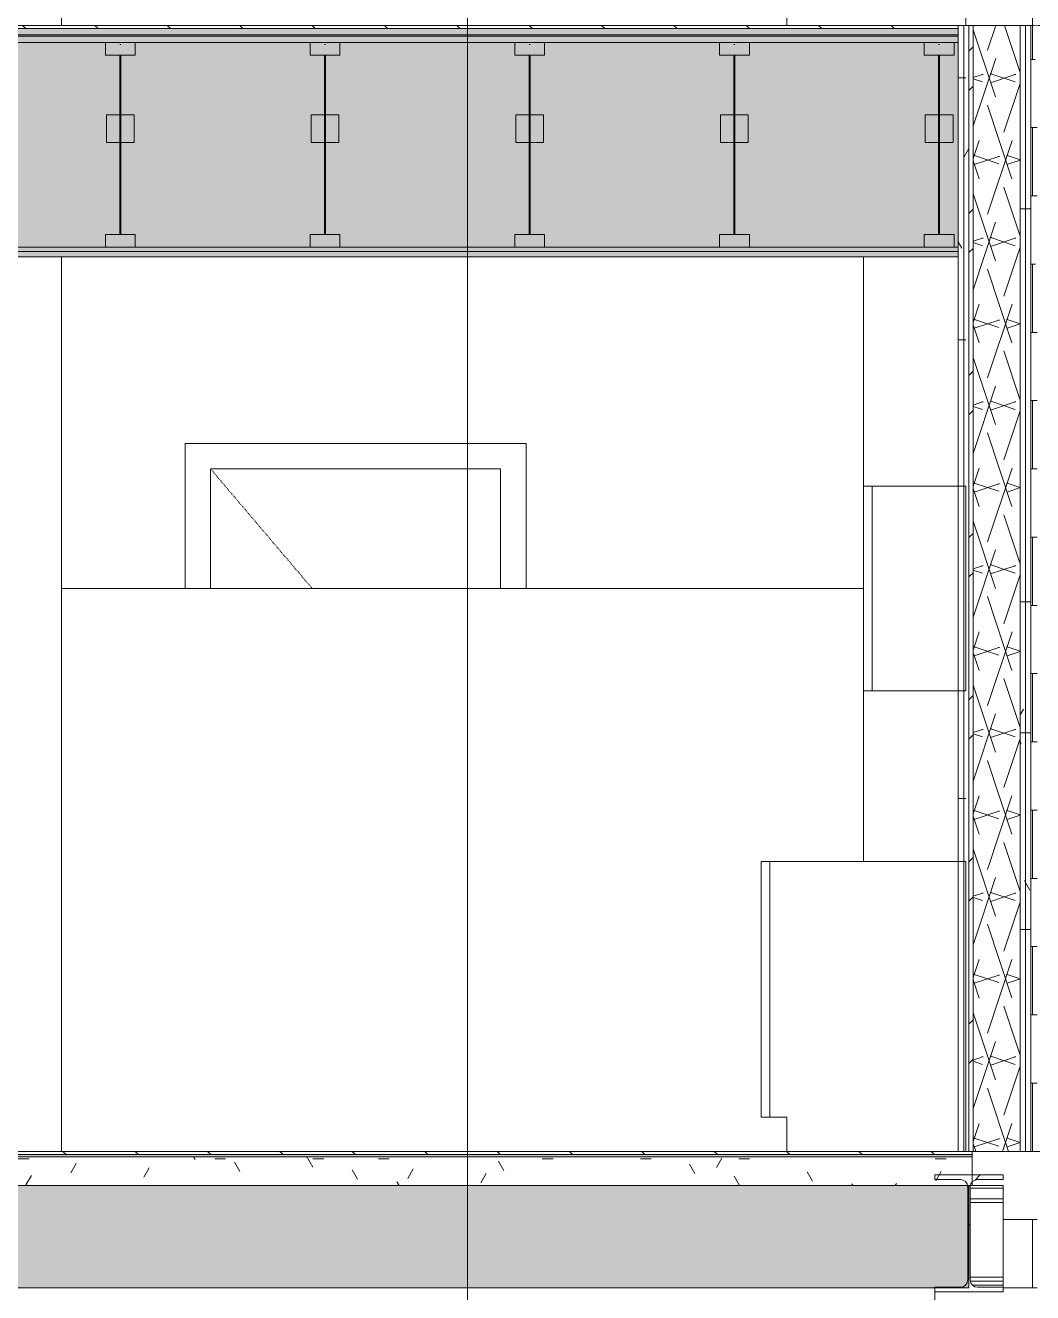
# Model space of a CAD drawing. Header units: inches. Extents: x -4168 to 1483, y -300 to 637.
# Drawn here: x -598.3 to -480.2, y 119.4 to 268 of the extents above; entities that cross this region are included whole.
import ezdxf

# ---------------------------------------------------------------- set-up
doc = ezdxf.new("R2010")
doc.units = ezdxf.units.IN
doc.header["$MEASUREMENT"] = 0
doc.linetypes.add('Dash 1_16_', pattern=[0.125, 0.0625, -0.0625])
doc.linetypes.add('Grid Line 1_2_', pattern=[0.875, 0.5, -0.125, 0.125, -0.125])
for name, color, linetype, lineweight in [('0-3', 55, 'Continuous', 9), ('0-5', 10, 'Continuous', 5), ('0-6', 253, 'Continuous', 9), ('A-DOOR-1', 253, 'Dash 1_16_', 9), ('A-DOOR-FRAM-2', 253, 'Continuous', 9), ('A-FLOR-2', 8, 'Continuous', 5), ('A-FLOR-3', 251, 'Continuous', 5), ('A-FLOR-7', 192, 'Continuous', 9), ('A-FLOR-LEVL-1', 51, 'Grid Line 1_2_', 9), ('A-FLOR-MCUT-2', 51, 'Continuous', 9), ('A-FLOR-PATT-1', 45, 'Continuous', 9), ('A-WALL-3', 9, 'Continuous', 9), ('A-WALL-5', 7, 'Continuous', 9), ('A-WALL-PATT-2', 45, 'Continuous', 9), ('A-WALL-PATT-3', 55, 'Continuous', 9), ('G-ANNO-SYMB', 111, 'Continuous', 9), ('I-WALL-3', 7, 'Continuous', 9), ('Q-CASE-1', 253, 'Continuous', 9), ('S-BEAM-1', 10, 'Continuous', 5), ('S-BEAM-2', 7, 'Continuous', 9), ('S-BEAM-3', 45, 'Continuous', 9), ('S-BEAM-4', 55, 'Continuous', 9), ('S-FNDN-2', 55, 'Continuous', 9)]:
    doc.layers.add(name, color=color, linetype=linetype, lineweight=lineweight)
pattern_1 = [(0, (-10964.796, 146.633), (30.72, 7.68), [1.267, -21.773, 1.267, -21.773, -122.88]), (0, (-10964.796, 146.633), (30.72, 7.68), [-46.08, 1.267, -44.813, 1.267, -21.773, -53.76]), (0, (-10964.796, 146.633), (30.72, 7.68), [-115.2, 1.267, -14.093, 1.267, -37.133]), (120, (-10953.276, 150.473), (-22.011075, 22.7643), [1.267, -21.773, 1.267, -21.773, -122.88]), (120, (-10953.276, 150.473), (-22.011075, 22.7643), [-46.08, 1.267, -44.813, 1.267, -21.773, -53.76]), (120, (-10953.276, 150.473), (-22.011075, 22.7643), [-115.2, 1.267, -14.093, 1.267, -37.133]), (240, (-10949.436, 165.833), (-8.708925, -30.4443), [1.267, -21.773, 1.267, -21.773, -122.88]), (240, (-10949.436, 165.833), (-8.708925, -30.4443), [-46.08, 1.267, -44.813, 1.267, -21.773, -53.76]), (240, (-10949.436, 165.833), (-8.708925, -30.4443), [-115.2, 1.267, -14.093, 1.267, -37.133])]
pattern_2 = [(45, (-10964.796, 146.633), (-9.50352, 9.50352), []), (45, (-10964.796, 161.033), (-9.50352, 9.50352), [])]
pattern_3 = [(135, (99.771, 146.633), (-4.24264, -4.24264), [])]
pattern_4 = [(0, (99.771, 146.633), (15.36, 3.84), [1.267, -10.253, 1.267, -10.253, -61.44]), (0, (99.771, 146.633), (15.36, 3.84), [-23.04, 1.267, -21.773, 1.267, -10.253, -26.88]), (0, (99.771, 146.633), (15.36, 3.84), [-57.6, 1.267, -6.413, 1.267, -17.933]), (120, (105.531, 148.553), (-11.005538, 11.38215), [1.267, -10.253, 1.267, -10.253, -61.44]), (120, (105.531, 148.553), (-11.005538, 11.38215), [-23.04, 1.267, -21.773, 1.267, -10.253, -26.88]), (120, (105.531, 148.553), (-11.005538, 11.38215), [-57.6, 1.267, -6.413, 1.267, -17.933]), (240, (107.451, 156.233), (-4.354462, -15.22215), [1.267, -10.253, 1.267, -10.253, -61.44]), (240, (107.451, 156.233), (-4.354462, -15.22215), [-23.04, 1.267, -21.773, 1.267, -10.253, -26.88]), (240, (107.451, 156.233), (-4.354462, -15.22215), [-57.6, 1.267, -6.413, 1.267, -17.933])]

# ---------------------------------------------------------------- blocks, each defined once
blk = doc.blocks.new('OD_CW_Base Cabinet - OD_CW_Base Cabinet-3857761-BUILDING SECTION - EAST_WEST AT RAMP - LOOKING SOUTH')
at = {"layer": 'Q-CASE-1'}
for p, q in [((-11576.55, 170), (-11576.55, 140)), ((-11575.55, 170), (-11576.55, 170)), ((-11575.55, 140), (-11575.55, 170)), ((-11575.55, 170), (-11575.55, 140)), ((-11552.55, 170), (-11575.55, 170)), ((-11552.55, 136), (-11552.55, 170)), ((-11576.55, 140), (-11575.55, 140)), ((-11575.55, 140), (-11573.55, 140)), ((-11573.55, 140), (-11573.55, 136)), ((-11573.55, 136), (-11552.55, 136))]:
    blk.add_line(p, q, dxfattribs=at)
blk = doc.blocks.new('OD_CW_Upper Cabinet - OD_CW_Upper Cabinet-3856836-BUILDING SECTION - EAST_WEST AT RAMP - LOOKING SOUTH')
at = {"layer": 'Q-CASE-1'}
for p, q in [((-11564.55, 214), (-11564.55, 190)), ((-11563.55, 214), (-11564.55, 214)), ((-11563.55, 190), (-11563.55, 214)), ((-11563.55, 214), (-11563.55, 190)), ((-11552.55, 214), (-11563.55, 214)), ((-11552.55, 190), (-11552.55, 214)), ((-11564.55, 190), (-11563.55, 190)), ((-11563.55, 190), (-11552.55, 190))]:
    blk.add_line(p, q, dxfattribs=at)
blk = doc.blocks.new('SWING - SINGLE - FLUSH - SWING - FLUSH - 2-10 x 6-8 - PRIVACY-V79-BUILDING SECTION - EAST_WEST AT RAMP - LOOKING SOUTH')
at = {"layer": 'A-DOOR-1'}
blk.add_line((-11641.11, 216), (-11629.21, 202), dxfattribs=at)
at = {"layer": 'A-DOOR-FRAM-2'}
for p, q in [((-11644.11, 219), (-11644.11, 202)), ((-11604.11, 219), (-11644.11, 219)), ((-11604.11, 202), (-11604.11, 219)), ((-11641.11, 202), (-11641.11, 216)), ((-11641.11, 216), (-11607.11, 216)), ((-11607.11, 216), (-11607.11, 202))]:
    blk.add_line(p, q, dxfattribs=at)
blk = doc.blocks.new('CTR - 1st Phase - Unit Layouts_rvt-2-BUILDING SECTION - EAST_WEST AT RAMP - LOOKING SOUTH')
at = {"layer": 'A-WALL-3'}
for p, q in [((-11658.61, 268), (-11658.61, 372.87)), ((-11658.61, 136), (-11658.61, 240.87)), ((-11564.55, 214), (-11564.55, 240.87)), ((-11564.55, 202), (-11658.61, 202)), ((-11564.55, 170), (-11564.55, 190))]:
    blk.add_line(p, q, dxfattribs=at)
at = {"layer": '0-6'}
for name, p in [('OD_CW_Base Cabinet - OD_CW_Base Cabinet-3857761-BUILDING SECTION - EAST_WEST AT RAMP - LOOKING SOUTH', (0, 132)), ('SWING - SINGLE - FLUSH - SWING - FLUSH - 2-10 x 6-8 - PRIVACY-V79-BUILDING SECTION - EAST_WEST AT RAMP - LOOKING SOUTH', (0, 0)), ('OD_CW_Upper Cabinet - OD_CW_Upper Cabinet-3856836-BUILDING SECTION - EAST_WEST AT RAMP - LOOKING SOUTH', (0, 0)), ('OD_CW_Base Cabinet - OD_CW_Base Cabinet-3857761-BUILDING SECTION - EAST_WEST AT RAMP - LOOKING SOUTH', (0, 0))]:
    blk.add_blockref(name, p, dxfattribs=at)
blk = doc.blocks.new('CTR - 1st Phase -Stairs _ Elevators_rvt-2-BUILDING SECTION - EAST_WEST AT RAMP - LOOKING SOUTH')
at = {"layer": 'A-WALL-PATT-2'}
h = blk.add_hatch(dxfattribs=at)
h.set_pattern_fill('FP_24', color=256, style=0, pattern_type=2)
h.set_pattern_definition(pattern_1)
h.paths.add_polyline_path([(-11552.81, 170), (-11552.81, 190), (-11553.44, 190), (-11553.44, 170)], flags=0)
h.paths.add_polyline_path([(-11553.44, 214), (-11552.81, 214), (-11552.81, 268), (-11553.44, 268), (-11553.44, 215.94)], flags=0)
h = blk.add_hatch(dxfattribs=at)
h.set_pattern_fill('FP_24', color=256, style=0, pattern_type=2)
h.set_pattern_definition(pattern_1)
h.paths.add_polyline_path([(-11552.36, 136), (-11552.19, 136), (-11552.19, 268), (-11552.81, 268), (-11552.81, 214), (-11552.55, 214), (-11552.55, 190), (-11552.81, 190), (-11552.81, 170), (-11552.55, 170), (-11552.55, 136)], flags=0)
h = blk.add_hatch(dxfattribs=at)
h.set_pattern_fill('FP_32', color=256, style=0, pattern_type=2)
h.set_pattern_definition(pattern_2)
h.paths.add_polyline_path([(-11551.69, 136), (-11551.69, 268), (-11552.19, 268), (-11552.19, 136), (-11551.81, 136)], flags=0)
h = blk.add_hatch(dxfattribs=at)
h.set_pattern_fill('FP_20', color=256, style=0, pattern_type=2)
h.set_pattern_definition([(161.57, (-10964.316, 147.113), (-3.8399538, -1.54e-05), [0, -27.322, 3.034, 0]), (18.43, (-10965.276, 147.113), (-3.8399538, 1.54e-05), [0, -27.322, 3.034, 0]), (108.43, (-10964.316, 147.113), (1.919622, -9.6005246), [9.106, -21.25]), (71.57, (-10965.276, 147.113), (1.919622, 9.6005246), [9.106, -21.25])])
h.paths.add_polyline_path([(-11550.65, 136), (-11546.19, 136), (-11546.19, 268), (-11551.69, 268), (-11551.69, 136)], flags=0)
h = blk.add_hatch(dxfattribs=at)
h.set_pattern_fill('FP_24', color=256, style=0, pattern_type=2)
h.set_pattern_definition(pattern_1)
h.paths.add_polyline_path([(-11545.56, 136), (-11545.56, 268), (-11546.19, 268), (-11546.19, 136), (-11545.72, 136)], flags=0)
h = blk.add_hatch(dxfattribs=at)
h.set_pattern_fill('FP_24', color=256, style=0, pattern_type=2)
h.set_pattern_definition(pattern_1)
h.paths.add_polyline_path([(-11544.94, 136), (-11544.94, 268), (-11545.56, 268), (-11545.56, 136)], flags=0)
at = {"layer": 'A-WALL-5'}
for p, q in [((-11552.81, 136), (-11552.81, 268)), ((-11552.19, 136), (-11552.19, 268)), ((-11551.69, 136), (-11551.69, 268)), ((-11546.19, 136), (-11546.19, 268)), ((-11545.56, 136), (-11545.56, 268))]:
    blk.add_line(p, q, dxfattribs=at)
at = {"layer": 'I-WALL-3'}
for p, q in [((-11544.94, 268), (-11553.44, 268)), ((-11553.44, 268), (-11553.44, 136)), ((-11544.94, 136), (-11544.94, 268)), ((-11553.44, 136), (-11544.94, 136))]:
    blk.add_line(p, q, dxfattribs=at)
blk = doc.blocks.new('TRUSS - 24_-2435598-BUILDING SECTION - EAST_WEST AT RAMP - LOOKING SOUTH')
at = {"layer": 'S-BEAM-2'}
for p, q in [((-11557.44, 266), (-11557.44, 264.5)), ((-11553.94, 266), (-11557.44, 266)), ((-11553.94, 264.5), (-11553.94, 266)), ((-11557.44, 264.5), (-11553.94, 264.5)), ((-11554.06, 257.51), (-11557.31, 257.51)), ((-11557.31, 257.51), (-11557.31, 254.26)), ((-11554.06, 254.26), (-11554.06, 257.51)), ((-11557.31, 254.26), (-11554.06, 254.26)), ((-11557.44, 243.5), (-11557.44, 242)), ((-11553.94, 243.5), (-11557.44, 243.5)), ((-11553.94, 242), (-11553.94, 243.5)), ((-11557.44, 242), (-11553.94, 242))]:
    blk.add_line(p, q, dxfattribs=at)
at = {"layer": 'S-BEAM-4'}
for p, q in [((-11555.63, 265.75), (-11555.75, 265.75)), ((-11555.75, 264.5), (-11555.75, 243.5)), ((-11555.63, 243.5), (-11555.63, 264.5))]:
    blk.add_line(p, q, dxfattribs=at)
blk = doc.blocks.new('034100 - Precast Structural Concrete - Solid Plank - 12_-2114952-BUILDING SECTION - EAST_WEST AT RAMP - LOOKING SOUTH')
at = {"layer": 'S-BEAM-4'}
for p, q in [((-11552.04, 131.69), (-11548.19, 131.69)), ((-11551.81, 132), (-11548.19, 132)), ((-11548.19, 132), (-11548.19, 131.69)), ((-11548.19, 131.69), (-11548.19, 130.43)), ((-11552.04, 130.43), (-11548.19, 130.43)), ((-11552.04, 130.03), (-11548.19, 130.03)), ((-11548.19, 130.43), (-11548.19, 130.03)), ((-11548.19, 130.03), (-11548.19, 121.26)), ((-11548.19, 121.26), (-11552.04, 121.26)), ((-11552, 120.79), (-11548.19, 120.79)), ((-11548.19, 121.26), (-11548.19, 120.79)), ((-11548.19, 120.79), (-11548.19, 120.31)), ((-11551.75, 120.31), (-11548.19, 120.31)), ((-11548.19, 120.31), (-11548.19, 120.07))]:
    blk.add_line(p, q, dxfattribs=at)
blk = doc.blocks.new('W-Wide Flange - W14X43-2393873-BUILDING SECTION - EAST_WEST AT RAMP - LOOKING SOUTH')
at = {"layer": 'S-BEAM-3'}
h = blk.add_hatch(dxfattribs=at)
h.set_pattern_fill('FP_32', color=256, style=0, pattern_type=2)
h.set_pattern_definition(pattern_2)
h.paths.add_polyline_path([(-11556.19, 119.54), (-11548.19, 119.54), (-11548.19, 120.07), (-11551.19, 120.07), (-11551.65, 120.22), (-11551.92, 120.49), (-11552.04, 120.92), (-11552.04, 132), (-11552.19, 132), (-11552.19, 120), (-11556.19, 120)], flags=0)
h.paths.add_polyline_path([(-11551.81, 132.4), (-11551.61, 132.6), (-11551.19, 132.71), (-11548.19, 132.71), (-11548.19, 133.24), (-11551.81, 133.24), (-11551.81, 132.52)], flags=0)
at = {"layer": 'S-BEAM-2'}
for p, q in [((-11548.19, 133.24), (-11556.19, 133.24)), ((-11556.19, 133.24), (-11556.19, 132.71)), ((-11556.19, 132.71), (-11553.19, 132.71)), ((-11551.19, 132.71), (-11548.19, 132.71)), ((-11548.19, 132.71), (-11548.19, 133.24)), ((-11552.34, 131.87), (-11552.34, 120.92)), ((-11552.04, 120.92), (-11552.04, 131.87)), ((-11553.19, 120.07), (-11556.19, 120.07)), ((-11556.19, 120.07), (-11556.19, 119.54)), ((-11556.19, 119.54), (-11548.19, 119.54)), ((-11548.19, 120.07), (-11551.19, 120.07)), ((-11548.19, 119.54), (-11548.19, 120.07))]:
    blk.add_line(p, q, dxfattribs=at)
for centre, start, end in [((-11553.19, 131.87), 360, 90), ((-11551.19, 131.87), 90, 180), ((-11553.19, 120.92), 270, 0), ((-11551.19, 120.92), 180, 270)]:
    blk.add_arc(centre, 0.845, start, end, dxfattribs=at)
blk = doc.blocks.new('CTR - 1st Phase - Structure_rvt-2-BUILDING SECTION - EAST_WEST AT RAMP - LOOKING SOUTH')
at = {"layer": 'A-WALL-PATT-3'}
h = blk.add_hatch(dxfattribs=at)
h.set_pattern_fill('FP_35', color=256, style=0, pattern_type=2)
h.set_pattern_definition([(0, (-11424.189, -168), (0, 8), []), (90, (-11424.189, -168), (-8, 8), [8, -8])])
h.paths.add_polyline_path([(-11544.19, 120), (-11544.19, 121.44), (-11544.36, 121.55), (-11544.48, 121.77), (-11544.48, 122.03), (-11544.36, 122.25), (-11544.19, 122.38), (-11544.19, 128.24), (-11544.36, 128.35), (-11544.48, 128.57), (-11544.48, 128.83), (-11544.44, 128.95), (-11544.44, 136), (-11544.19, 136), (-11544.19, 170.5), (-11544.25, 170.53), (-11544.25, 172), (-11544.19, 172), (-11544.19, 211.46), (-11544.36, 211.57), (-11544.48, 211.79), (-11544.48, 212.05), (-11544.36, 212.27), (-11544.19, 212.4), (-11544.19, 218.41), (-11544.36, 218.51), (-11544.48, 218.74), (-11544.48, 219), (-11544.36, 219.22), (-11544.19, 219.35), (-11544.19, 225.36), (-11544.36, 225.46), (-11544.48, 225.69), (-11544.48, 225.95), (-11544.36, 226.17), (-11544.19, 226.3), (-11544.19, 232.3), (-11544.36, 232.41), (-11544.48, 232.63), (-11544.48, 232.89), (-11544.36, 233.12), (-11544.19, 233.25), (-11544.19, 239.25), (-11544.36, 239.36), (-11544.48, 239.58), (-11544.48, 239.84), (-11544.36, 240.06), (-11544.19, 240.19), (-11544.19, 246.2), (-11544.36, 246.3), (-11544.48, 246.53), (-11544.48, 246.79), (-11544.36, 247.01), (-11544.19, 247.14), (-11544.19, 253.15), (-11544.36, 253.25), (-11544.48, 253.48), (-11544.48, 253.73), (-11544.36, 253.96), (-11544.19, 254.09), (-11544.19, 260.09), (-11544.36, 260.2), (-11544.48, 260.42), (-11544.48, 260.68), (-11544.44, 260.89), (-11544.44, 268), (-11544.19, 268), (-11544.19, 302.5), (-11544.25, 302.53), (-11544.25, 304), (-11544.19, 304), (-11544.19, 394.31), (-11544.94, 394.31), (-11544.94, 136), (-11551.81, 136), (-11551.81, 133.24), (-11548.19, 133.24), (-11548.19, 132.71), (-11551.19, 132.71), (-11551.61, 132.6), (-11551.81, 132.4), (-11551.81, 132), (-11548.19, 132), (-11548.19, 120), (-11545.72, 120)], flags=0)
at = {"layer": 'S-BEAM-1'}
blk.add_hatch(color=256, dxfattribs=at).paths.add_polyline_path([(-11777.96, 120), (-11552.19, 120), (-11552.19, 132), (-11777.96, 132)], flags=0)
at = {"layer": 'S-BEAM-2'}
for p, q in [((-11552.19, 132), (-11777.96, 132)), ((-11552.19, 120), (-11552.19, 132)), ((-11777.96, 120), (-11552.19, 120))]:
    blk.add_line(p, q, dxfattribs=at)
at = {"layer": 'S-FNDN-2'}
for p, q in [((-11556.19, 118.5), (-11556.19, 119.54)), ((-11548.19, 120), (-11544.19, 120))]:
    blk.add_line(p, q, dxfattribs=at)
at = {"layer": '0-3'}
for name, p in [('TRUSS - 24_-2435598-BUILDING SECTION - EAST_WEST AT RAMP - LOOKING SOUTH', (-96, 0)), ('TRUSS - 24_-2435598-BUILDING SECTION - EAST_WEST AT RAMP - LOOKING SOUTH', (-72, 0)), ('TRUSS - 24_-2435598-BUILDING SECTION - EAST_WEST AT RAMP - LOOKING SOUTH', (-48, 0)), ('TRUSS - 24_-2435598-BUILDING SECTION - EAST_WEST AT RAMP - LOOKING SOUTH', (-24, 0)), ('TRUSS - 24_-2435598-BUILDING SECTION - EAST_WEST AT RAMP - LOOKING SOUTH', (0, 0)), ('W-Wide Flange - W14X43-2393873-BUILDING SECTION - EAST_WEST AT RAMP - LOOKING SOUTH', (0, 0)), ('034100 - Precast Structural Concrete - Solid Plank - 12_-2114952-BUILDING SECTION - EAST_WEST AT RAMP - LOOKING SOUTH', (0, 0))]:
    blk.add_blockref(name, p, dxfattribs=at)

msp = doc.modelspace()

# ---------------------------------------------------------------- hatches: boundary and pattern name
at = {"layer": 'A-FLOR-2'}
h = msp.add_hatch(color=256, dxfattribs=at)
h.paths.add_polyline_path([(-640.8351, 266.75), (-488.8726, 266.75), (-488.8726, 266.875), (-1045.7726, 266.875), (-1045.7726, 266.75), (-643.8081, 266.75)], flags=0)
h.paths.add_polyline_path([(662.3851, 266.75), (1076.1274, 266.75), (1076.1274, 266.875), (-365.9976, 266.875), (-365.9976, 266.75), (134.9788, 266.75), (657.4561, 266.75)], flags=0)
msp.add_hatch(color=256, dxfattribs=at).paths.add_polyline_path([(-624.1726, 135.375), (-487.2476, 135.375), (-487.2476, 135.625), (-774.4226, 135.625), (-774.4226, 135.375), (-638.1726, 135.375)], flags=0)
at = {"layer": 'A-FLOR-3'}
h = msp.add_hatch(color=256, dxfattribs=at)
h.paths.add_polyline_path([(-589.5888, 241.5), (-488.8726, 241.5), (-488.8726, 242), (-682.6226, 242), (-682.6226, 241.5), (-594.0476, 241.5)], flags=0)
h.paths.add_polyline_path([(-1045.1476, 241.5), (-828.3726, 241.5), (-828.3726, 241.875), (-824.8726, 241.875), (-824.8726, 241.5), (-688.1226, 241.5), (-688.1226, 242), (-1045.7726, 242), (-1045.7726, 241.5)], flags=0)
h.paths.add_polyline_path([(-91.7566, 241.5), (1076.1274, 241.5), (1076.1274, 242), (-365.9976, 242), (-365.9976, 241.5), (-101.6147, 241.5)], flags=0)
at = {"layer": 'A-FLOR-PATT-1'}
h = msp.add_hatch(dxfattribs=at)
h.set_pattern_fill('FP_22', color=256, style=0, pattern_type=2)
h.set_pattern_definition(pattern_4)
h.paths.add_polyline_path([(-594.5178, 266.875), (-488.8726, 266.875), (-488.8726, 267.625), (-1045.7726, 267.6246), (-1045.7726, 266.875), (-604.3759, 266.875)], flags=0)
h.paths.add_polyline_path([(657.4561, 266.875), (1076.1274, 266.875), (1076.1274, 267.625), (-365.9976, 267.625), (-365.9976, 266.875), (647.598, 266.875)], flags=0)
h = msp.add_hatch(dxfattribs=at)
h.set_pattern_fill('FP_21', color=256, style=0, pattern_type=2)
h.set_pattern_definition(pattern_3)
h.paths.add_polyline_path([(-499.9851, 267.625), (-488.8726, 267.625), (-488.8726, 268), (-1045.1476, 268), (-1045.1476, 267.625), (-500.0543, 267.625)], flags=0)
h.paths.add_polyline_path([(662.3851, 267.625), (1075.5024, 267.625), (1075.5024, 268), (-365.9976, 268), (-365.9976, 267.625), (657.4561, 267.625)], flags=0)
h = msp.add_hatch(dxfattribs=at)
h.set_pattern_fill('FP_20', color=256, style=0, pattern_type=2)
h.set_pattern_definition([(161.57, (100.2508, 147.113), (-3.8399538, -1.54e-05), [0, -27.322, 3.034, 0]), (18.43, (99.2908, 147.113), (-3.8399538, 1.54e-05), [0, -27.322, 3.034, 0]), (108.43, (100.2508, 147.113), (1.919622, -9.6005246), [9.106, -21.25]), (71.57, (99.2908, 147.113), (1.919622, 9.6005246), [9.106, -21.25])])
h.paths.add_polyline_path([(-1045.7726, 242), (-488.8726, 242), (-488.8726, 266), (-1051.2726, 266), (-1051.2726, 242)], flags=0)
h.paths.add_polyline_path([(682.1013, 242), (1081.6274, 242), (1081.6274, 266), (-365.9976, 266), (-365.9976, 242), (677.1722, 242)], flags=0)
h = msp.add_hatch(dxfattribs=at)
h.set_pattern_fill('FP_23', color=256, style=0, pattern_type=2)
h.set_pattern_definition([(0, (99.771, 146.633), (0, 4.798), []), (315, (99.7708, 146.633), (4.798427, 0), [6.786, -6.786]), (45, (99.7708, 146.633), (4.798427, 0), [6.786, -6.786])])
h.paths.add_polyline_path([(-767.9976, 266), (-488.8726, 266), (-488.8726, 266.75), (-1045.7726, 266.75), (-1045.7726, 266), (-801.9976, 266)], flags=0)
h.paths.add_polyline_path([(916.5089, 266), (1076.1274, 266), (1076.1274, 266.75), (-365.9976, 266.75), (-365.9976, 266), (913.7657, 266)], flags=0)
h = msp.add_hatch(dxfattribs=at)
h.set_pattern_fill('FP_24', color=256, style=0, pattern_type=2)
h.set_pattern_definition([(0, (99.771, 146.633), (30.72, 7.68), [1.267, -21.773, 1.267, -21.773, -122.88]), (0, (99.771, 146.633), (30.72, 7.68), [-46.08, 1.267, -44.813, 1.267, -21.773, -53.76]), (0, (99.771, 146.633), (30.72, 7.68), [-115.2, 1.267, -14.093, 1.267, -37.133]), (120, (111.291, 150.473), (-22.011075, 22.7643), [1.267, -21.773, 1.267, -21.773, -122.88]), (120, (111.291, 150.473), (-22.011075, 22.7643), [-46.08, 1.267, -44.813, 1.267, -21.773, -53.76]), (120, (111.291, 150.473), (-22.011075, 22.7643), [-115.2, 1.267, -14.093, 1.267, -37.133]), (240, (115.131, 165.833), (-8.708925, -30.4443), [1.267, -21.773, 1.267, -21.773, -122.88]), (240, (115.131, 165.833), (-8.708925, -30.4443), [-46.08, 1.267, -44.813, 1.267, -21.773, -53.76]), (240, (115.131, 165.833), (-8.708925, -30.4443), [-115.2, 1.267, -14.093, 1.267, -37.133])])
h.paths.add_polyline_path([(-1045.1476, 240.875), (-828.3726, 240.875), (-828.3726, 241.5), (-1045.1476, 241.5)], flags=0)
h.paths.add_polyline_path([(-491.0082, 240.875), (-488.8726, 240.875), (-488.8726, 241.5), (-682.6226, 241.5), (-682.6226, 240.875), (-495.6101, 240.875)], flags=0)
h.paths.add_polyline_path([(-824.8726, 240.875), (-688.1226, 240.875), (-688.1226, 241.5), (-824.8726, 241.5), (-824.8726, 241.2525)], flags=0)
h.paths.add_polyline_path([(-365.9976, 240.875), (1075.5024, 240.875), (1075.5024, 241.5), (-365.9976, 241.5)], flags=0)
h = msp.add_hatch(dxfattribs=at)
h.set_pattern_fill('FP_21', color=256, style=0, pattern_type=2)
h.set_pattern_definition(pattern_3)
h.paths.add_polyline_path([(-774.4226, 135.625), (-487.2476, 135.625), (-487.2476, 136), (-774.4226, 136)], flags=0)
h = msp.add_hatch(dxfattribs=at)
h.set_pattern_fill('FP_22', color=256, style=0, pattern_type=2)
h.set_pattern_definition(pattern_4)
h.paths.add_polyline_path([(-718.6226, 132), (-487.2476, 132), (-487.2476, 135.375), (-774.4226, 135.375), (-774.4226, 132), (-742.3888, 132)], flags=0)

# ---------------------------------------------------------------- linework, layer by layer
at = {"layer": 'A-FLOR-7'}
for p, q in [((-488.8726, 268), (-1045.1476, 268)), ((-488.8726, 240.875), (-488.8726, 268)), ((-1045.1476, 240.875), (-488.8726, 240.875)), ((-487.2476, 136), (-1045.1476, 136)), ((-487.2476, 132), (-487.2476, 136)), ((-774.4226, 132), (-487.2476, 132))]:
    msp.add_line(p, q, dxfattribs=at)
at = {"layer": 'A-FLOR-LEVL-1'}
for p, q in [((-1138.4549, 268), (1405.5613, 268)), ((-1138.4549, 136), (1405.5613, 136))]:
    msp.add_line(p, q, dxfattribs=at)
at = {"layer": 'A-FLOR-MCUT-2'}
for p, q in [((-488.8726, 267.625), (-1045.1476, 267.625)), ((-488.8726, 266.875), (-1045.7726, 266.875)), ((-488.8726, 266.75), (-1045.7726, 266.75)), ((-488.8726, 266), (-1045.7726, 266)), ((-488.8726, 242), (-1045.7726, 242)), ((-488.8726, 241.5), (-1045.1476, 241.5)), ((-487.2476, 135.625), (-1045.7726, 135.625)), ((-487.2476, 135.375), (-774.4226, 135.375))]:
    msp.add_line(p, q, dxfattribs=at)
at = {"layer": 'G-ANNO-SYMB'}
msp.add_line((-546.4226, 526.9531), (-546.4226, -231.7467), dxfattribs=at)

# ---------------------------------------------------------------- block references
at = {"layer": '0-5'}
for name in ['CTR - 1st Phase - Structure_rvt-2-BUILDING SECTION - EAST_WEST AT RAMP - LOOKING SOUTH', 'CTR - 1st Phase -Stairs _ Elevators_rvt-2-BUILDING SECTION - EAST_WEST AT RAMP - LOOKING SOUTH', 'CTR - 1st Phase - Unit Layouts_rvt-2-BUILDING SECTION - EAST_WEST AT RAMP - LOOKING SOUTH']:
    msp.add_blockref(name, (11064.5668, 0), dxfattribs=at)

doc.saveas('drawing.dxf')
